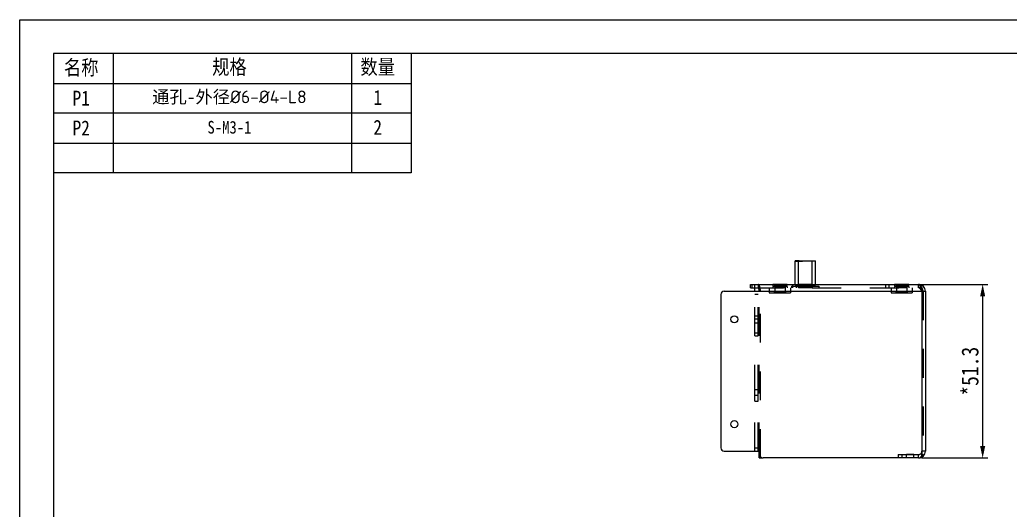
# Model space of a CAD drawing. Header units: millimetres. Extents: x 0 to 8948, y -1340 to 1100.
# Drawn here: x 3363 to 3655.8, y 275 to 420 of the extents above; entities that cross this region are included whole.
import ezdxf

# ---------------------------------------------------------------- set-up
doc = ezdxf.new("R2010")
doc.units = ezdxf.units.MM
doc.header["$LTSCALE"] = 85.25
doc.header["$PDMODE"] = 3
doc.header["$PDSIZE"] = 8
doc.linetypes.add('HIDDEN', pattern=[0.2, 0.1, -0.1])
doc.layers.get('0').update_dxf_attribs({"linetype": 'CONTINUOUS'})
doc.layers.get('Defpoints').update_dxf_attribs({"linetype": 'CONTINUOUS'})
doc.layers.add('02___PRT_ALL_AXES', color=7, linetype='CONTINUOUS')
doc.layers.add('DEFAULT_2', color=8, linetype='HIDDEN')
doc.styles.get("Standard").update_dxf_attribs({"font": 'txt', "width": 0.85})
doc.dimstyles.new('DIMSTYLE_1', dxfattribs={"dimtxt": 5, "dimasz": 3.5, "dimexe": 1.5, "dimexo": 1, "dimgap": 1.25, "dimtad": 1, "dimdsep": 46, "dimtxsty": 'Standard', "dimblk": '_FILLED', "dimblk1": '_FILLED', "dimblk2": '_FILLED', "dimcen": 0.09, "dimadec": 0, "dimazin": 0, "dimtp": 0.01, "dimtm": 0.01, "dimtfac": 1, "dimtofl": 0, "dimtmove": 0, "dimatfit": 3, "dimldrblk": '_FILLED', "dimfxl": 0, "dimtolj": 1, "dimarcsym": 0})

# ---------------------------------------------------------------- blocks, each defined once
blk = doc.blocks.new('_FILLED')
at = {"color": 0, "linetype": 'ByBlock'}
blk.add_solid([(0, 0), (-1, 0.214), (-1, -0.214)], dxfattribs=at)
blk = doc.blocks.new('*D19')
at = {"color": 0, "linetype": 'Continuous', "lineweight": -2, "transparency": 16777216}
for p, q in [((3629.75, 341.74), (3649.2, 341.74)), ((3647.7, 338.24), (3647.7, 293.94)), ((3629.75, 290.44), (3649.2, 290.44))]:
    blk.add_line(p, q, dxfattribs=at)
at = {"layer": 'Defpoints', "color": 0, "linetype": 'Continuous', "transparency": 16777216}
for p in [(3628.75, 341.74), (3628.75, 290.44), (3647.7, 290.44)]:
    blk.add_point(p, dxfattribs=at)
at = {"color": 0, "linetype": 'Continuous', "lineweight": -2, "transparency": 16777216, "xscale": 3.5, "yscale": 3.5, "zscale": 3.5}
for p, rotation in [((3647.7, 341.74), 90), ((3647.7, 290.44), 270)]:
    blk.add_blockref('_FILLED', p, dxfattribs=dict(at, rotation=rotation))
at = {"color": 0, "linetype": 'Continuous', "transparency": 16777216, "insert": (3641.45, 316.09), "char_height": 5, "width": 15.9375, "attachment_point": 2, "rotation": 90}
blk.add_mtext('\\A1;*51.3', dxfattribs=at)

msp = doc.modelspace()

# ---------------------------------------------------------------- linework, layer by layer
at = {"color": 7, "linetype": 'Continuous'}
for p, q in [((3362.955, 0), (3362.955, 420)), ((3362.955, 420), (3956.955, 420)), ((3592.249, 341.744), (3592.249, 348.744)), ((3598.249, 341.744), (3598.249, 348.744)), ((3579.049, 340.744), (3579.049, 341.744)), ((3579.049, 340.744), (3580.249, 340.744)), ((3579.549, 340.744), (3579.549, 341.744)), ((3629.749, 339.744), (3630.749, 339.744)), ((3581.625, 290.444), (3581.625, 292.444)), ((3581.625, 290.444), (3582.749, 290.444)), ((3630.749, 292.444), (3629.749, 292.444))]:
    msp.add_line(p, q, dxfattribs=at)
at = {"color": 7, "true_color": 0xffffff}
for p, q in [((3390.58, 410), (3390.58, 374.75)), ((3461.079, 410), (3461.079, 374.75)), ((3478.704, 410), (3478.704, 374.75))]:
    msp.add_line(p, q, dxfattribs=at)
at = {"color": 3, "linetype": 'Continuous'}
for p, q in [((3579.049, 341.744), (3628.749, 341.744)), ((3580.249, 341.744), (3580.249, 339.744)), ((3570.249, 338.744), (3570.249, 293.444)), ((3571.249, 339.744), (3629.749, 339.744)), ((3629.749, 339.744), (3629.749, 291.444)), ((3630.749, 339.744), (3630.749, 292.444)), ((3571.249, 292.444), (3581.749, 292.444)), ((3581.749, 291.444), (3581.749, 292.444)), ((3628.749, 290.444), (3582.749, 290.444))]:
    msp.add_line(p, q, dxfattribs=at)
at = {"color": 7, "linetype": 'Continuous'}
msp.add_lwpolyline([(3372.955, 10), (3946.955, 10), (3946.955, 410), (3372.955, 410)], close=True, dxfattribs=at)
at = {"color": 7, "true_color": 0xffffff}
for points in [[(3372.955, 401.188), (3478.704, 401.188)], [(3478.704, 392.375), (3372.955, 392.375)], [(3372.955, 383.563), (3478.704, 383.563)], [(3478.704, 374.75), (3372.955, 374.75)]]:
    msp.add_lwpolyline(points, dxfattribs=at)
at = {"color": 3, "linetype": 'Continuous'}
for centre, radius, start, end in [((3628.749, 339.744), 2, 0, 90), ((3571.249, 338.744), 1, 90, 180), ((3571.249, 293.444), 1, 180, 270), ((3582.749, 291.444), 1, 180, 270), ((3628.749, 292.444), 2, 270, 0), ((3628.749, 291.444), 1, 270, 0)]:
    msp.add_arc(centre, radius, start, end, dxfattribs=at)
for points, knots in [([(3629.302, 341.035), (3629.26, 341.137), (3629.177, 341.319), (3629.029, 341.578), (3628.86, 341.744), (3628.749, 341.744)], [0, 0, 0, 0, 0.3557086, 0.6400758, 1, 1, 1, 1]), ([(3629.566, 340.312), (3629.544, 340.377), (3629.462, 340.62), (3629.374, 340.862), (3629.302, 341.035)], [0, 0, 0, 0, 0.2675329, 1, 1, 1, 1])]:
    msp.add_open_spline(points, degree=3, knots=knots, dxfattribs=at)
for points in [[(3629.749, 339.744), (3629.689, 339.934), (3629.628, 340.123), (3629.566, 340.312)], [(3629.511, 290.52), (3629.399, 290.471), (3629.274, 290.444), (3629.151, 290.444)], [(3629.816, 290.737), (3629.73, 290.646), (3629.625, 290.571), (3629.511, 290.52)]]:
    msp.add_open_spline(points, degree=3, dxfattribs=at)
at = {"layer": '02___PRT_ALL_AXES', "color": 7, "linetype": 'Continuous'}
for p, q in [((3592.249, 348.744), (3598.249, 348.744)), ((3592.249, 341.744), (3592.249, 348.744)), ((3598.249, 341.744), (3598.249, 348.744))]:
    msp.add_line(p, q, dxfattribs=at)
at = {"layer": '02___PRT_ALL_AXES', "color": 8, "linetype": 'HIDDEN'}
for p, q in [((3593.249, 340.744), (3593.249, 348.744)), ((3597.249, 340.744), (3597.249, 348.744)), ((3589.249, 341.744), (3586.249, 341.744)), ((3586.249, 341.744), (3586.249, 340.744)), ((3589.249, 340.744), (3586.249, 340.744)), ((3589.249, 341.744), (3589.249, 340.744)), ((3592.249, 341.544), (3592.249, 341.744)), ((3597.249, 341.744), (3593.249, 341.744)), ((3597.249, 340.744), (3593.249, 340.744)), ((3598.249, 341.544), (3598.249, 341.744)), ((3625.249, 341.744), (3622.249, 341.744)), ((3622.249, 341.744), (3622.249, 340.744)), ((3625.249, 340.744), (3622.249, 340.744)), ((3625.249, 341.744), (3625.249, 340.744)), ((3580.309, 332.494), (3581.309, 332.494)), ((3580.309, 330.395), (3580.309, 332.493)), ((3581.309, 331.444), (3580.309, 331.444)), ((3581.309, 330.395), (3581.309, 332.493)), ((3580.309, 330.394), (3581.309, 330.394)), ((3580.309, 310.694), (3581.309, 310.694)), ((3580.309, 307.194), (3580.309, 310.694)), ((3581.309, 307.194), (3581.309, 310.694)), ((3581.309, 308.944), (3580.309, 308.944)), ((3580.309, 307.194), (3581.309, 307.194)), ((3627.299, 291.444), (3625.199, 291.444)), ((3625.199, 290.444), (3625.199, 291.444)), ((3627.299, 290.444), (3625.199, 290.444)), ((3627.299, 290.444), (3627.299, 291.444))]:
    msp.add_line(p, q, dxfattribs=at)
at = {"layer": '02___PRT_ALL_AXES', "color": 3, "linetype": 'Continuous'}
for centre in [(3574.249, 331.444), (3574.249, 300.444)]:
    msp.add_circle(centre, 1.05, dxfattribs=at)
at = {"layer": 'DEFAULT_2', "color": 8, "linetype": 'HIDDEN'}
for p, q in [((3592.27, 348.644), (3592.27, 348.744)), ((3592.27, 348.644), (3593.459, 348.644)), ((3592.276, 348.744), (3592.276, 348.644)), ((3593.459, 348.744), (3592.284, 348.744)), ((3592.284, 348.644), (3592.284, 348.744)), ((3592.312, 348.744), (3592.312, 348.644)), ((3592.315, 348.744), (3592.315, 348.644)), ((3592.357, 348.744), (3592.357, 348.644)), ((3592.359, 348.744), (3592.359, 348.644)), ((3592.364, 348.744), (3592.364, 348.644)), ((3592.366, 348.744), (3592.366, 348.644)), ((3592.374, 348.744), (3592.374, 348.644)), ((3592.389, 348.744), (3592.389, 348.644)), ((3592.392, 348.744), (3592.392, 348.644)), ((3592.431, 348.744), (3592.431, 348.644)), ((3592.434, 348.744), (3592.434, 348.644)), ((3592.438, 348.744), (3592.438, 348.644)), ((3592.45, 348.744), (3592.45, 348.644)), ((3592.489, 348.744), (3592.489, 348.644)), ((3592.5, 348.744), (3592.5, 348.644)), ((3592.509, 348.744), (3592.509, 348.644)), ((3592.52, 348.744), (3592.52, 348.644)), ((3592.559, 348.744), (3592.559, 348.644)), ((3592.571, 348.744), (3592.571, 348.644)), ((3592.575, 348.744), (3592.575, 348.644)), ((3592.578, 348.744), (3592.578, 348.644)), ((3592.617, 348.744), (3592.617, 348.644)), ((3592.62, 348.744), (3592.62, 348.644)), ((3592.638, 348.744), (3592.638, 348.644)), ((3592.643, 348.744), (3592.643, 348.644)), ((3592.645, 348.744), (3592.645, 348.644)), ((3592.65, 348.744), (3592.65, 348.644)), ((3592.652, 348.744), (3592.652, 348.644)), ((3592.659, 348.744), (3592.659, 348.644)), ((3592.671, 348.744), (3592.671, 348.644)), ((3592.692, 348.744), (3592.692, 348.644)), ((3592.699, 348.744), (3592.699, 348.644)), ((3592.7, 348.744), (3592.7, 348.644)), ((3592.704, 348.744), (3592.704, 348.644)), ((3592.709, 348.744), (3592.709, 348.644)), ((3592.711, 348.744), (3592.711, 348.644)), ((3592.715, 348.744), (3592.715, 348.644)), ((3592.719, 348.744), (3592.719, 348.644)), ((3592.72, 348.744), (3592.72, 348.644)), ((3592.726, 348.744), (3592.726, 348.644)), ((3592.746, 348.744), (3592.746, 348.644)), ((3592.76, 348.744), (3592.76, 348.644)), ((3592.766, 348.644), (3592.766, 348.744)), ((3592.773, 348.744), (3592.773, 348.644)), ((3592.778, 348.744), (3592.778, 348.644)), ((3592.783, 348.744), (3592.783, 348.644)), ((3592.795, 348.744), (3592.795, 348.644)), ((3592.805, 348.744), (3592.805, 348.644)), ((3592.806, 348.744), (3592.806, 348.644)), ((3592.809, 348.744), (3592.809, 348.644)), ((3592.822, 348.744), (3592.822, 348.644)), ((3592.824, 348.644), (3592.824, 348.744)), ((3592.829, 348.744), (3592.829, 348.644)), ((3592.84, 348.744), (3592.84, 348.644)), ((3592.841, 348.744), (3592.841, 348.644)), ((3592.851, 348.744), (3592.851, 348.644)), ((3592.853, 348.744), (3592.853, 348.644)), ((3592.855, 348.744), (3592.855, 348.644)), ((3592.861, 348.744), (3592.861, 348.644)), ((3592.873, 348.744), (3592.873, 348.644)), ((3592.885, 348.744), (3592.885, 348.644)), ((3592.894, 348.744), (3592.894, 348.644)), ((3592.895, 348.744), (3592.895, 348.644)), ((3592.899, 348.744), (3592.899, 348.644)), ((3592.906, 348.744), (3592.906, 348.644)), ((3592.917, 348.744), (3592.917, 348.644)), ((3592.921, 348.744), (3592.921, 348.644)), ((3592.932, 348.744), (3592.932, 348.644)), ((3592.94, 348.744), (3592.94, 348.644)), ((3592.952, 348.744), (3592.952, 348.644)), ((3592.955, 348.744), (3592.955, 348.644)), ((3592.975, 348.744), (3592.975, 348.644)), ((3592.981, 348.744), (3592.981, 348.644)), ((3592.982, 348.744), (3592.982, 348.644)), ((3592.983, 348.744), (3592.983, 348.644)), ((3592.985, 348.744), (3592.985, 348.644)), ((3592.99, 348.744), (3592.99, 348.644)), ((3592.995, 348.744), (3592.995, 348.644)), ((3592.996, 348.744), (3592.996, 348.644)), ((3593.013, 348.744), (3593.013, 348.644)), ((3593.029, 348.744), (3593.029, 348.644)), ((3593.033, 348.744), (3593.033, 348.644)), ((3593.037, 348.744), (3593.037, 348.644)), ((3593.065, 348.744), (3593.065, 348.644)), ((3593.068, 348.744), (3593.068, 348.644)), ((3593.074, 348.744), (3593.074, 348.644)), ((3593.094, 348.744), (3593.094, 348.644)), ((3593.255, 348.744), (3593.255, 348.644)), ((3593.266, 348.744), (3593.266, 348.644)), ((3593.336, 348.744), (3593.336, 348.644)), ((3593.351, 348.744), (3593.351, 348.644)), ((3593.399, 348.744), (3593.399, 348.644)), ((3593.459, 348.744), (3593.459, 348.644)), ((3593.489, 348.744), (3594.372, 348.744)), ((3593.489, 348.744), (3593.489, 348.644)), ((3593.489, 348.644), (3594.372, 348.644)), ((3593.496, 348.744), (3593.496, 348.644)), ((3593.509, 348.744), (3593.509, 348.644)), ((3593.527, 348.744), (3593.527, 348.644)), ((3593.548, 348.744), (3593.548, 348.644)), ((3593.59, 348.744), (3593.59, 348.644)), ((3593.592, 348.744), (3593.592, 348.644)), ((3593.607, 348.644), (3593.607, 348.744)), ((3593.612, 348.744), (3593.612, 348.644)), ((3593.616, 348.744), (3593.616, 348.644)), ((3593.662, 348.744), (3593.662, 348.644)), ((3593.664, 348.744), (3593.664, 348.644)), ((3593.721, 348.744), (3593.721, 348.644)), ((3593.747, 348.744), (3593.747, 348.644)), ((3593.785, 348.744), (3593.785, 348.644)), ((3593.797, 348.744), (3593.797, 348.644)), ((3593.852, 348.744), (3593.852, 348.644)), ((3593.878, 348.744), (3593.878, 348.644)), ((3593.912, 348.744), (3593.912, 348.644)), ((3593.919, 348.744), (3593.919, 348.644)), ((3593.952, 348.744), (3593.952, 348.644)), ((3593.96, 348.644), (3593.96, 348.744)), ((3593.978, 348.744), (3593.978, 348.644)), ((3594.032, 348.744), (3594.032, 348.644)), ((3594.233, 348.744), (3594.233, 348.644)), ((3594.372, 348.744), (3594.372, 348.644)), ((3580.249, 340.744), (3628.749, 340.744)), ((3581.283, 341.744), (3581.283, 340.744)), ((3584.599, 340.744), (3584.599, 339.244)), ((3589.874, 341.714), (3585.624, 341.714)), ((3585.624, 341.714), (3585.624, 341.614)), ((3589.874, 341.614), (3585.624, 341.614)), ((3585.849, 341.124), (3585.624, 341.614)), ((3589.874, 341.124), (3585.624, 341.124)), ((3585.624, 341.124), (3585.624, 340.744)), ((3586.249, 341.414), (3585.949, 341.714)), ((3589.249, 341.414), (3586.249, 341.414)), ((3586.249, 341.414), (3586.249, 339.544)), ((3589.249, 341.414), (3589.549, 341.714)), ((3589.249, 341.414), (3589.249, 339.544)), ((3589.649, 341.124), (3589.874, 341.614)), ((3589.874, 341.714), (3589.874, 341.614)), ((3589.874, 341.124), (3589.874, 340.744)), ((3590.899, 340.744), (3590.899, 339.244)), ((3591.208, 341.244), (3599.29, 341.244)), ((3591.208, 341.244), (3591.208, 340.744)), ((3591.499, 341.744), (3591.499, 340.744)), ((3592.249, 341.544), (3592.249, 341.744)), ((3592.249, 341.544), (3598.249, 341.544)), ((3592.449, 341.544), (3592.449, 341.244)), ((3592.499, 341.744), (3592.499, 340.744)), ((3593.228, 341.244), (3593.228, 340.744)), ((3597.27, 341.244), (3597.27, 340.744)), ((3598.049, 341.544), (3598.049, 341.244)), ((3598.249, 341.544), (3598.249, 341.744)), ((3599.29, 341.244), (3599.29, 340.744)), ((3618.999, 341.744), (3618.999, 340.744)), ((3619.999, 341.744), (3619.999, 340.744)), ((3620.599, 340.744), (3620.599, 339.244)), ((3625.874, 341.714), (3621.624, 341.714)), ((3621.624, 341.714), (3621.624, 341.614)), ((3625.874, 341.614), (3621.624, 341.614)), ((3621.849, 341.124), (3621.624, 341.614)), ((3625.874, 341.124), (3621.624, 341.124)), ((3621.624, 341.124), (3621.624, 340.744)), ((3622.249, 341.414), (3621.949, 341.714)), ((3625.249, 341.414), (3622.249, 341.414)), ((3622.249, 341.414), (3622.249, 339.544)), ((3625.249, 341.414), (3625.549, 341.714)), ((3625.249, 341.414), (3625.249, 339.544)), ((3625.649, 341.124), (3625.874, 341.614)), ((3625.874, 341.714), (3625.874, 341.614)), ((3625.874, 341.124), (3625.874, 340.744)), ((3626.899, 340.744), (3626.899, 339.244)), ((3628.749, 340.744), (3628.749, 341.744)), ((3580.309, 292.444), (3580.309, 339.744)), ((3581.309, 338.744), (3580.309, 338.744)), ((3581.309, 292.444), (3581.309, 339.744)), ((3581.625, 292.444), (3581.625, 339.744)), ((3581.967, 290.444), (3581.967, 339.744)), ((3584.599, 339.244), (3590.899, 339.244)), ((3585.273, 339.264), (3587.165, 339.264)), ((3585.273, 339.264), (3585.273, 339.244)), ((3585.287, 339.264), (3585.287, 339.244)), ((3585.31, 339.244), (3585.31, 339.264)), ((3585.317, 339.264), (3585.317, 339.244)), ((3585.355, 339.244), (3585.355, 339.264)), ((3585.355, 339.264), (3585.355, 339.244)), ((3585.356, 339.264), (3585.356, 339.244)), ((3585.358, 339.264), (3585.358, 339.244)), ((3585.369, 339.264), (3585.369, 339.244)), ((3585.378, 339.244), (3585.378, 339.264)), ((3585.602, 339.264), (3585.602, 339.244)), ((3585.635, 339.264), (3585.635, 339.244)), ((3585.716, 339.264), (3585.716, 339.244)), ((3585.749, 339.264), (3585.749, 339.244)), ((3585.758, 339.264), (3585.758, 339.244)), ((3585.77, 339.264), (3585.77, 339.244)), ((3585.79, 339.264), (3585.79, 339.244)), ((3585.791, 339.264), (3585.791, 339.244)), ((3585.793, 339.264), (3585.793, 339.244)), ((3585.82, 339.264), (3585.82, 339.244)), ((3585.821, 339.264), (3585.821, 339.244)), ((3585.827, 339.264), (3585.827, 339.244)), ((3585.837, 339.264), (3585.837, 339.244)), ((3585.849, 339.244), (3585.849, 339.264)), ((3585.85, 339.264), (3585.85, 339.244)), ((3585.895, 339.264), (3585.895, 339.244)), ((3585.907, 339.264), (3585.907, 339.244)), ((3585.937, 339.264), (3585.937, 339.244)), ((3585.94, 339.264), (3585.94, 339.244)), ((3585.943, 339.264), (3585.943, 339.244)), ((3586.249, 339.544), (3585.949, 339.244)), ((3585.95, 339.264), (3585.95, 339.244)), ((3586.017, 339.264), (3586.017, 339.244)), ((3586.035, 339.264), (3586.035, 339.244)), ((3586.037, 339.264), (3586.037, 339.244)), ((3586.039, 339.264), (3586.039, 339.244)), ((3586.04, 339.244), (3586.04, 339.264)), ((3586.054, 339.264), (3586.054, 339.244)), ((3586.057, 339.264), (3586.057, 339.244)), ((3586.06, 339.264), (3586.06, 339.244)), ((3586.073, 339.264), (3586.073, 339.244)), ((3586.074, 339.264), (3586.074, 339.244)), ((3586.082, 339.264), (3586.082, 339.244)), ((3586.083, 339.264), (3586.083, 339.244)), ((3586.144, 339.264), (3586.144, 339.244)), ((3586.144, 339.264), (3586.144, 339.244)), ((3586.156, 339.244), (3586.156, 339.264)), ((3586.181, 339.264), (3586.181, 339.244)), ((3586.187, 339.264), (3586.187, 339.244)), ((3586.203, 339.264), (3586.203, 339.244)), ((3586.205, 339.264), (3586.205, 339.244)), ((3586.218, 339.244), (3586.218, 339.264)), ((3586.222, 339.264), (3586.222, 339.244)), ((3586.232, 339.264), (3586.232, 339.244)), ((3586.233, 339.244), (3586.233, 339.264)), ((3586.236, 339.264), (3586.236, 339.244)), ((3586.248, 339.264), (3586.248, 339.244)), ((3589.249, 339.544), (3586.249, 339.544)), ((3586.261, 339.244), (3586.261, 339.264)), ((3586.262, 339.264), (3586.262, 339.244)), ((3586.263, 339.264), (3586.263, 339.244)), ((3586.297, 339.244), (3586.297, 339.264)), ((3586.305, 339.264), (3586.305, 339.244)), ((3586.364, 339.264), (3586.364, 339.244)), ((3586.371, 339.244), (3586.371, 339.264)), ((3586.395, 339.264), (3586.395, 339.244)), ((3586.406, 339.264), (3586.406, 339.244)), ((3586.418, 339.244), (3586.418, 339.264)), ((3586.429, 339.264), (3586.429, 339.244)), ((3586.429, 339.244), (3586.429, 339.264)), ((3586.44, 339.264), (3586.44, 339.244)), ((3586.442, 339.264), (3586.442, 339.244)), ((3586.481, 339.264), (3586.481, 339.244)), ((3586.51, 339.264), (3586.51, 339.244)), ((3586.517, 339.264), (3586.517, 339.244)), ((3586.518, 339.264), (3586.518, 339.244)), ((3586.593, 339.244), (3586.593, 339.264)), ((3586.611, 339.264), (3586.611, 339.244)), ((3586.64, 339.264), (3586.64, 339.244)), ((3586.653, 339.264), (3586.653, 339.244)), ((3586.663, 339.244), (3586.663, 339.264)), ((3586.681, 339.264), (3586.681, 339.244)), ((3586.711, 339.244), (3586.711, 339.264)), ((3586.719, 339.264), (3586.719, 339.244)), ((3586.848, 339.244), (3586.848, 339.264)), ((3586.882, 339.264), (3586.882, 339.244)), ((3586.911, 339.264), (3586.911, 339.244)), ((3586.918, 339.264), (3586.918, 339.244)), ((3586.947, 339.264), (3586.947, 339.244)), ((3586.959, 339.264), (3586.959, 339.244)), ((3586.987, 339.264), (3586.987, 339.244)), ((3586.994, 339.264), (3586.994, 339.244)), ((3587.153, 339.264), (3587.153, 339.244)), ((3587.165, 339.264), (3587.165, 339.244)), ((3587.305, 339.264), (3587.686, 339.264)), ((3587.305, 339.264), (3587.305, 339.244)), ((3587.306, 339.264), (3587.306, 339.244)), ((3587.346, 339.264), (3587.346, 339.244)), ((3587.355, 339.264), (3587.355, 339.244)), ((3587.356, 339.264), (3587.356, 339.244)), ((3587.357, 339.264), (3587.357, 339.244)), ((3587.379, 339.264), (3587.379, 339.244)), ((3587.386, 339.264), (3587.386, 339.244)), ((3587.386, 339.244), (3587.386, 339.264)), ((3587.391, 339.264), (3587.391, 339.244)), ((3587.394, 339.264), (3587.394, 339.244)), ((3587.472, 339.264), (3587.472, 339.244)), ((3587.488, 339.264), (3587.488, 339.244)), ((3587.488, 339.264), (3587.488, 339.244)), ((3587.497, 339.264), (3587.497, 339.244)), ((3587.522, 339.264), (3587.522, 339.244)), ((3587.533, 339.264), (3587.533, 339.244)), ((3587.579, 339.264), (3587.579, 339.244)), ((3587.606, 339.264), (3587.606, 339.244)), ((3587.612, 339.264), (3587.612, 339.244)), ((3587.638, 339.264), (3587.638, 339.244)), ((3587.639, 339.244), (3587.639, 339.264)), ((3587.645, 339.264), (3587.645, 339.244)), ((3587.646, 339.264), (3587.646, 339.244)), ((3587.653, 339.244), (3587.653, 339.264)), ((3587.657, 339.264), (3587.657, 339.244)), ((3587.685, 339.264), (3587.685, 339.244)), ((3587.686, 339.244), (3587.686, 339.264)), ((3589.249, 339.544), (3589.549, 339.244)), ((3620.599, 339.244), (3626.899, 339.244)), ((3621.273, 339.264), (3623.165, 339.264)), ((3621.273, 339.264), (3621.273, 339.244)), ((3621.287, 339.264), (3621.287, 339.244)), ((3621.31, 339.244), (3621.31, 339.264)), ((3621.317, 339.264), (3621.317, 339.244)), ((3621.355, 339.244), (3621.355, 339.264)), ((3621.355, 339.264), (3621.355, 339.244)), ((3621.356, 339.264), (3621.356, 339.244)), ((3621.358, 339.264), (3621.358, 339.244)), ((3621.369, 339.264), (3621.369, 339.244)), ((3621.378, 339.244), (3621.378, 339.264)), ((3621.602, 339.264), (3621.602, 339.244)), ((3621.635, 339.264), (3621.635, 339.244)), ((3621.716, 339.264), (3621.716, 339.244)), ((3621.749, 339.264), (3621.749, 339.244)), ((3621.758, 339.264), (3621.758, 339.244)), ((3621.77, 339.264), (3621.77, 339.244)), ((3621.79, 339.264), (3621.79, 339.244)), ((3621.791, 339.264), (3621.791, 339.244)), ((3621.793, 339.264), (3621.793, 339.244)), ((3621.82, 339.264), (3621.82, 339.244)), ((3621.821, 339.264), (3621.821, 339.244)), ((3621.827, 339.264), (3621.827, 339.244)), ((3621.837, 339.264), (3621.837, 339.244)), ((3621.849, 339.244), (3621.849, 339.264)), ((3621.85, 339.264), (3621.85, 339.244)), ((3621.895, 339.264), (3621.895, 339.244)), ((3621.907, 339.264), (3621.907, 339.244)), ((3621.937, 339.264), (3621.937, 339.244)), ((3621.94, 339.264), (3621.94, 339.244)), ((3621.943, 339.264), (3621.943, 339.244)), ((3622.249, 339.544), (3621.949, 339.244)), ((3621.95, 339.264), (3621.95, 339.244)), ((3622.017, 339.264), (3622.017, 339.244)), ((3622.035, 339.264), (3622.035, 339.244)), ((3622.037, 339.264), (3622.037, 339.244)), ((3622.039, 339.264), (3622.039, 339.244)), ((3622.04, 339.244), (3622.04, 339.264)), ((3622.054, 339.264), (3622.054, 339.244)), ((3622.057, 339.264), (3622.057, 339.244)), ((3622.06, 339.264), (3622.06, 339.244)), ((3622.073, 339.264), (3622.073, 339.244)), ((3622.074, 339.264), (3622.074, 339.244)), ((3622.082, 339.264), (3622.082, 339.244)), ((3622.083, 339.264), (3622.083, 339.244)), ((3622.144, 339.264), (3622.144, 339.244)), ((3622.144, 339.264), (3622.144, 339.244)), ((3622.156, 339.244), (3622.156, 339.264)), ((3622.181, 339.264), (3622.181, 339.244)), ((3622.187, 339.264), (3622.187, 339.244)), ((3622.203, 339.264), (3622.203, 339.244)), ((3622.205, 339.264), (3622.205, 339.244)), ((3622.218, 339.244), (3622.218, 339.264)), ((3622.222, 339.264), (3622.222, 339.244)), ((3622.232, 339.264), (3622.232, 339.244)), ((3622.233, 339.244), (3622.233, 339.264)), ((3622.236, 339.264), (3622.236, 339.244)), ((3622.248, 339.264), (3622.248, 339.244)), ((3625.249, 339.544), (3622.249, 339.544)), ((3622.261, 339.244), (3622.261, 339.264)), ((3622.262, 339.264), (3622.262, 339.244)), ((3622.263, 339.264), (3622.263, 339.244)), ((3622.297, 339.244), (3622.297, 339.264)), ((3622.305, 339.264), (3622.305, 339.244)), ((3622.364, 339.264), (3622.364, 339.244)), ((3622.371, 339.244), (3622.371, 339.264)), ((3622.395, 339.264), (3622.395, 339.244)), ((3622.406, 339.264), (3622.406, 339.244)), ((3622.418, 339.244), (3622.418, 339.264)), ((3622.429, 339.264), (3622.429, 339.244)), ((3622.429, 339.244), (3622.429, 339.264)), ((3622.44, 339.264), (3622.44, 339.244)), ((3622.442, 339.264), (3622.442, 339.244)), ((3622.481, 339.264), (3622.481, 339.244)), ((3622.51, 339.264), (3622.51, 339.244)), ((3622.517, 339.264), (3622.517, 339.244)), ((3622.518, 339.264), (3622.518, 339.244)), ((3622.593, 339.244), (3622.593, 339.264)), ((3622.611, 339.264), (3622.611, 339.244)), ((3622.64, 339.264), (3622.64, 339.244)), ((3622.653, 339.264), (3622.653, 339.244)), ((3622.663, 339.244), (3622.663, 339.264)), ((3622.681, 339.264), (3622.681, 339.244)), ((3622.711, 339.244), (3622.711, 339.264)), ((3622.719, 339.264), (3622.719, 339.244)), ((3622.848, 339.244), (3622.848, 339.264)), ((3622.882, 339.264), (3622.882, 339.244)), ((3622.911, 339.264), (3622.911, 339.244)), ((3622.918, 339.264), (3622.918, 339.244)), ((3622.947, 339.264), (3622.947, 339.244)), ((3622.959, 339.264), (3622.959, 339.244)), ((3622.987, 339.264), (3622.987, 339.244)), ((3622.994, 339.264), (3622.994, 339.244)), ((3623.153, 339.264), (3623.153, 339.244)), ((3623.165, 339.264), (3623.165, 339.244)), ((3623.305, 339.264), (3623.686, 339.264)), ((3623.305, 339.264), (3623.305, 339.244)), ((3623.306, 339.264), (3623.306, 339.244)), ((3623.346, 339.264), (3623.346, 339.244)), ((3623.355, 339.264), (3623.355, 339.244)), ((3623.356, 339.264), (3623.356, 339.244)), ((3623.357, 339.264), (3623.357, 339.244)), ((3623.379, 339.264), (3623.379, 339.244)), ((3623.386, 339.264), (3623.386, 339.244)), ((3623.386, 339.244), (3623.386, 339.264)), ((3623.391, 339.264), (3623.391, 339.244)), ((3623.394, 339.264), (3623.394, 339.244)), ((3623.472, 339.264), (3623.472, 339.244)), ((3623.488, 339.264), (3623.488, 339.244)), ((3623.488, 339.264), (3623.488, 339.244)), ((3623.497, 339.264), (3623.497, 339.244)), ((3623.522, 339.264), (3623.522, 339.244)), ((3623.533, 339.264), (3623.533, 339.244)), ((3623.579, 339.264), (3623.579, 339.244)), ((3623.606, 339.264), (3623.606, 339.244)), ((3623.612, 339.264), (3623.612, 339.244)), ((3623.638, 339.264), (3623.638, 339.244)), ((3623.639, 339.244), (3623.639, 339.264)), ((3623.645, 339.264), (3623.645, 339.244)), ((3623.646, 339.264), (3623.646, 339.244)), ((3623.653, 339.244), (3623.653, 339.264)), ((3623.657, 339.264), (3623.657, 339.244)), ((3623.685, 339.264), (3623.685, 339.244)), ((3623.686, 339.244), (3623.686, 339.264)), ((3625.249, 339.544), (3625.549, 339.244)), ((3630.091, 339.744), (3630.091, 291.444)), ((3580.309, 327.444), (3581.309, 327.444)), ((3581.309, 326.444), (3580.309, 326.444)), ((3580.309, 293.444), (3581.309, 293.444)), ((3581.967, 292.444), (3581.749, 292.444)), ((3622.749, 291.444), (3628.749, 291.444)), ((3622.749, 291.444), (3622.749, 290.444)), ((3623.749, 291.444), (3623.749, 290.444)), ((3628.749, 290.444), (3628.749, 291.444)), ((3628.749, 290.444), (3629.151, 290.444)), ((3629.749, 291.444), (3630.091, 291.444))]:
    msp.add_line(p, q, dxfattribs=at)
for centre, radius, start, end in [((3628.749, 339.744), 1, 0, 90), ((3624.102, 338.49), 6.119, 11.82825, 12.69453), ((3628.749, 292.444), 1, 270, 0), ((3628.694, 291.443), 1.055, 338.82137, 350.03377), ((3628.687, 291.445), 1.062, 349.98438, 359.96413), ((3629.099, 291.41), 0.983, 316.80553, 323.95254), ((3629.069, 291.431), 1.02, 323.99173, 338.75703)]:
    msp.add_arc(centre, radius, start, end, dxfattribs=at)
for points, knots in [([(3581.967, 339.744), (3581.967, 340), (3581.936, 340.478), (3581.822, 341.036), (3581.675, 341.396), (3581.544, 341.62), (3581.384, 341.744), (3581.283, 341.744)], [0, 0, 0, 0, 0.3448723, 0.6440869, 0.7651499, 0.8638638, 1, 1, 1, 1]), ([(3581.625, 339.744), (3581.625, 339.872), (3581.611, 340.111), (3581.541, 340.426), (3581.452, 340.65), (3581.334, 340.744), (3581.283, 340.744)], [0, 0, 0, 0, 0.3451565, 0.6446176, 0.8637516, 1, 1, 1, 1]), ([(3629.571, 341.143), (3629.467, 341.31), (3629.25, 341.595), (3628.902, 341.744), (3628.749, 341.744)], [0, 0, 0, 0, 0.5629949, 1, 1, 1, 1]), ([(3629.749, 339.744), (3629.667, 339.873), (3629.51, 340.118), (3629.234, 340.498), (3628.942, 340.744), (3628.749, 340.744)], [0, 0, 0, 0, 0.3160977, 0.5992338, 1, 1, 1, 1]), ([(3629.05, 340.665), (3629.026, 340.678), (3628.932, 340.722), (3628.826, 340.744), (3628.749, 340.744)], [0, 0, 0, 0, 0.2608498, 1, 1, 1, 1]), ([(3629.749, 339.744), (3629.668, 339.938), (3629.49, 340.286), (3629.21, 340.58), (3629.05, 340.665)], [0, 0, 0, 0, 0.537487, 1, 1, 1, 1]), ([(3629.874, 340.51), (3629.853, 340.568), (3629.767, 340.786), (3629.663, 340.997), (3629.571, 341.143)], [0, 0, 0, 0, 0.2638575, 1, 1, 1, 1]), ([(3630.071, 339.835), (3630.032, 340.007), (3629.971, 340.234), (3629.894, 340.456), (3629.874, 340.51)], [0, 0, 0, 0, 0.7543863, 1, 1, 1, 1]), ([(3629.169, 290.52), (3629.34, 290.596), (3629.542, 290.776), (3629.654, 291.001), (3629.677, 291.062)], [0, 0, 0, 0, 0.7430687, 1, 1, 1, 1])]:
    msp.add_open_spline(points, degree=3, knots=knots, dxfattribs=at)
for points in [[(3628.809, 290.444), (3628.932, 290.444), (3629.057, 290.471), (3629.169, 290.52)], [(3630.091, 291.444), (3630.091, 291.315), (3630.066, 291.183), (3630.019, 291.062)]]:
    msp.add_open_spline(points, degree=3, dxfattribs=at)

# ---------------------------------------------------------------- texts
at = {"lineweight": -3, "attachment_point": 5}
for s, insert, char_height, width in [('{\\fSimSun|b0|i0|c134|p54;名称}', (3381.117, 405.643), 4.41578, 18.95545), ('{\\fSimSun|b0|i0|c134|p54;规格}', (3424.948, 405.824), 4.41578, 18.95545), ('{\\fSimSun|b0|i0|c134|p54;数量}', (3468.794, 405.836), 4.41578, 18.95545), ('{\\fSimSun|b0|i0|c134|p54;P1}', (3381.117, 396.83), 4.41578, 18.95545), ('{\\fSimSun|b0|i0|c134|p54;\\W1;通孔-外径\\fISOCPEUR|b0|i0|c0|p34;%%C6-%%C4-L8}', (3424.948, 397.012), 3.75, 58.83651), ('{\\fSimSun|b0|i0|c134|p54;1}', (3468.794, 397.024), 4.41578, 18.95545), ('{\\fSimSun|b0|i0|c134|p54;P2}', (3381.117, 388.018), 4.41578, 18.95545), ('{\\fSimSun|b0|i0|c134|p54;S-M3-1}', (3424.948, 388.199), 3.75, 18.95545), ('{\\fSimSun|b0|i0|c134|p54;2}', (3468.794, 388.212), 4.41578, 18.95545)]:
    msp.add_mtext(s, dxfattribs=dict(at, insert=insert, char_height=char_height, width=width))

# ---------------------------------------------------------------- dimensions: what is measured, and where the dimension line sits
at = {"color": 2, "linetype": 'Continuous'}
dim = msp.add_linear_dim(base=(3647.703, 290.444), p1=(3628.749, 341.744), p2=(3628.749, 290.444), angle=270, text='*<>', dimstyle='DIMSTYLE_1', dxfattribs=at)
dim.commit()
dim.dimension.update_dxf_attribs({"geometry": '*D19', "text_midpoint": (3647.703, 316.094), "dimtype": 160})

doc.saveas('drawing.dxf')
